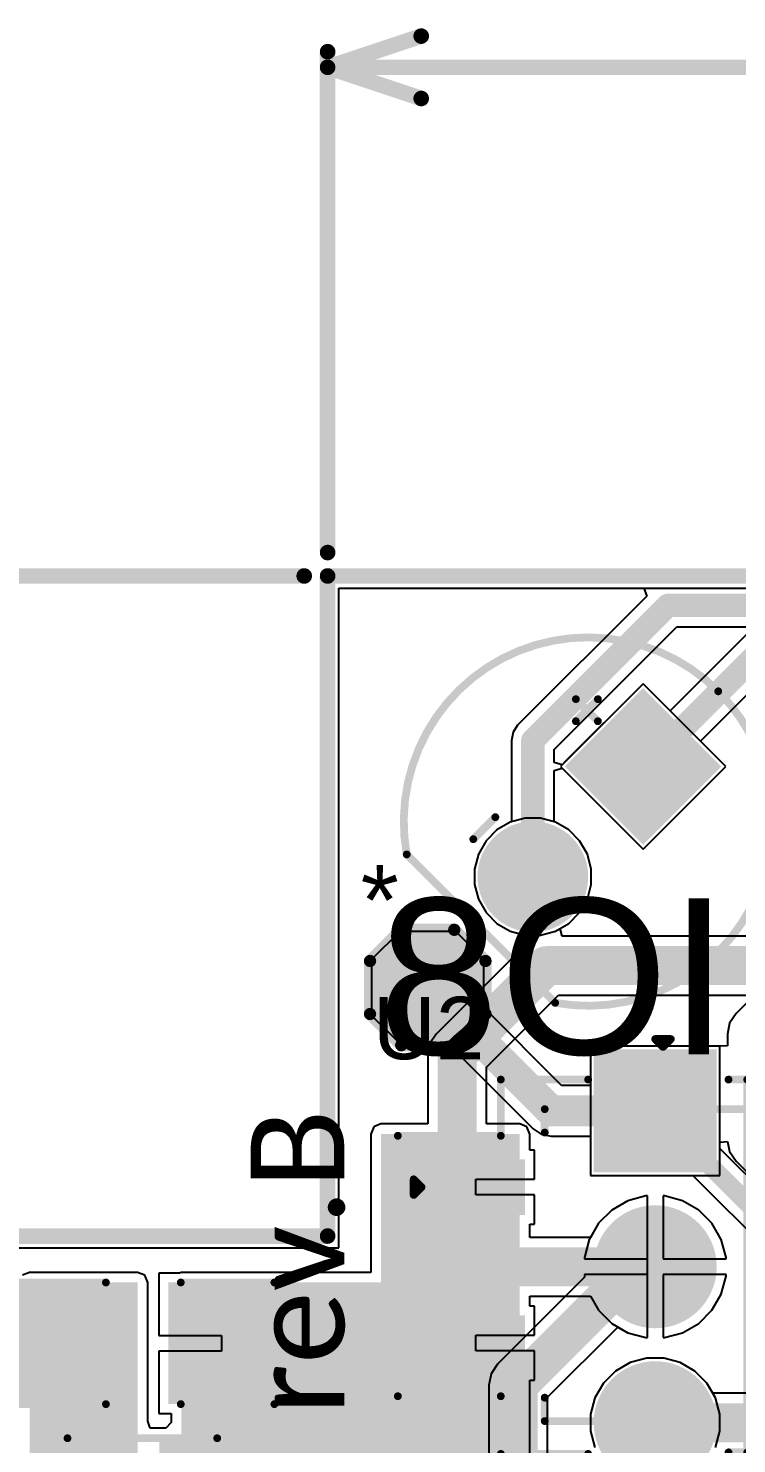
# Model space of a CAD drawing. Header units: millimetres. Extents: x -0.42 to 2.4, y -0.33 to 1.81.
# Drawn here: x 0.133 to 0.587, y 0.899 to 1.807 of the extents above; entities that cross this region are included whole.
import ezdxf

# ---------------------------------------------------------------- set-up
doc = ezdxf.new("R2010")
doc.units = ezdxf.units.MM
doc.header["$MEASUREMENT"] = 0
for name, color, linetype in [('BottomLayer', 5, 'Continuous'), ('BottomOverlay', 54, 'Continuous'), ('BottomPaste', 16, 'Continuous'), ('BottomSolder', 6, 'Continuous'), ('Mechanical1', 6, 'Continuous'), ('Mechanical2', 216, 'Continuous'), ('MultiLayer', 9, 'Continuous'), ('PadHoleLayer', 156, 'Continuous'), ('TopLayer', 1, 'Continuous'), ('TopOverlay', 2, 'Continuous'), ('TopPaste', 8, 'Continuous'), ('TopSolder', 216, 'Continuous')]:
    doc.layers.add(name, color=color, linetype=linetype)
doc.styles.add('Arial', font='arial.ttf', dxfattribs={"height": 0.2})
doc.styles.add('Calibri', font='calibriz.ttf', dxfattribs={"height": 0.2})

# ---------------------------------------------------------------- blocks, each defined once
blk = doc.blocks.new('IR333_A_5')
at = {"layer": 'BottomLayer'}
blk.add_hatch(color=5, dxfattribs=at).paths.add_polyline_path([(-0.08149595, 0.03149605), (-0.01850385, 0.03149605), (-0.01850385, -0.03149605), (-0.08149595, -0.03149605)])
h = blk.add_hatch(color=5, dxfattribs=at)
edge = h.paths.add_edge_path()
edge.add_arc((0.0499999, 0), 0.031496, 0, 360)
at = {"layer": 'BottomSolder'}
blk.add_hatch(color=6, dxfattribs=at).paths.add_polyline_path([(-0.08549595, 0.03549605), (-0.01450385, 0.03549605), (-0.01450385, -0.03549605), (-0.08549595, -0.03549605)])
h = blk.add_hatch(color=6, dxfattribs=at)
edge = h.paths.add_edge_path()
edge.add_arc((0.0499999, 0), 0.035496, 0, 360)
at = {"layer": 'MultiLayer'}
blk.add_hatch(color=9, dxfattribs=at).paths.add_polyline_path([(-0.08149595, 0.03149605), (-0.01850385, 0.03149605), (-0.01850385, -0.03149605), (-0.08149595, -0.03149605)])
h = blk.add_hatch(color=9, dxfattribs=at)
edge = h.paths.add_edge_path()
edge.add_arc((0.0499999, 0), 0.031496, 0, 360)
at = {"layer": 'PadHoleLayer'}
h = blk.add_hatch(color=156, dxfattribs=at)
edge = h.paths.add_edge_path()
edge.add_arc((-0.0499999, 0), 0.017717, 0, 360)
h = blk.add_hatch(color=156, dxfattribs=at)
edge = h.paths.add_edge_path()
edge.add_arc((0.0499999, 0), 0.017717, 0, 360)
at = {"layer": 'TopLayer'}
blk.add_hatch(color=1, dxfattribs=at).paths.add_polyline_path([(-0.08149595, 0.03149605), (-0.01850385, 0.03149605), (-0.01850385, -0.03149605), (-0.08149595, -0.03149605)])
h = blk.add_hatch(color=1, dxfattribs=at)
edge = h.paths.add_edge_path()
edge.add_arc((0.0499999, 0), 0.031496, 0, 360)
at = {"layer": 'TopSolder'}
blk.add_hatch(color=216, dxfattribs=at).paths.add_polyline_path([(-0.08549595, 0.03549605), (-0.01450385, 0.03549605), (-0.01450385, -0.03549605), (-0.08549595, -0.03549605)])
h = blk.add_hatch(color=216, dxfattribs=at)
edge = h.paths.add_edge_path()
edge.add_arc((0.0499999, 0), 0.035496, 0, 360)
at = {"layer": 'TopOverlay', "const_width": 0.005}
for points in [[(-0.1181102, 0, -0.7350501228491367), (0.0970696, 0.0672869)], [(0.0970696, -0.0672869, -0.7350501228491367), (-0.1181102, 0)]]:
    blk.add_lwpolyline(points, format="xyb", dxfattribs=at)
for points in [[(0.0970696, -0.0672869), (0.0970696, 0.0672869)], [(-0.05, -0.0610001), (-0.05, -0.041)], [(0.06, -0.044), (0.04, -0.044)], [(-0.04, -0.051), (-0.0600001, -0.051)]]:
    blk.add_lwpolyline(points, dxfattribs=at)
at = {"layer": 'TopOverlay', "const_width": 0.0025}
for points in [[(0.0958196, 0.0672869, 1), (0.0983196, 0.0672869, 1)], [(0.0958196, 0.0672869, 1), (0.0983196, 0.0672869, 1)], [(-0.1193602, 0, 1), (-0.1168602, 0, 1)], [(-0.1193602, 0, 1), (-0.1168602, 0, 1)], [(-0.05125, -0.041, 1), (-0.04875, -0.041, 1)], [(0.03875, -0.044, 1), (0.04125, -0.044, 1)], [(0.05875, -0.044, 1), (0.06125, -0.044, 1)], [(-0.0612501, -0.051, 1), (-0.0587501, -0.051, 1)], [(-0.04125, -0.051, 1), (-0.03875, -0.051, 1)], [(-0.05125, -0.0610001, 1), (-0.04875, -0.0610001, 1)], [(0.0958196, -0.0672869, 1), (0.0983196, -0.0672869, 1)], [(0.0958196, -0.0672869, 1), (0.0983196, -0.0672869, 1)]]:
    blk.add_lwpolyline(points, format="xyb", close=True, dxfattribs=at)
blk = doc.blocks.new('SIP_3P_2_54___17')
at = {"layer": 'BottomLayer'}
blk.add_hatch(color=5, dxfattribs=at).paths.add_polyline_path([(-0.13543305, 0.03543305), (-0.06456695, 0.03543305), (-0.06456695, -0.03543305), (-0.13543305, -0.03543305)])
h = blk.add_hatch(color=5, dxfattribs=at)
edge = h.paths.add_edge_path()
edge.add_arc((0, 0), 0.035433, 0, 360)
h = blk.add_hatch(color=5, dxfattribs=at)
edge = h.paths.add_edge_path()
edge.add_arc((0.1, 0), 0.035433, 0, 360)
at = {"layer": 'BottomSolder'}
blk.add_hatch(color=6, dxfattribs=at).paths.add_polyline_path([(-0.13943305, 0.03943305), (-0.06056695, 0.03943305), (-0.06056695, -0.03943305), (-0.13943305, -0.03943305)])
h = blk.add_hatch(color=6, dxfattribs=at)
edge = h.paths.add_edge_path()
edge.add_arc((0, 0), 0.039433, 0, 360)
h = blk.add_hatch(color=6, dxfattribs=at)
edge = h.paths.add_edge_path()
edge.add_arc((0.1, 0), 0.039433, 0, 360)
at = {"layer": 'MultiLayer'}
blk.add_hatch(color=9, dxfattribs=at).paths.add_polyline_path([(-0.13543305, 0.03543305), (-0.06456695, 0.03543305), (-0.06456695, -0.03543305), (-0.13543305, -0.03543305)])
h = blk.add_hatch(color=9, dxfattribs=at)
edge = h.paths.add_edge_path()
edge.add_arc((0, 0), 0.035433, 0, 360)
h = blk.add_hatch(color=9, dxfattribs=at)
edge = h.paths.add_edge_path()
edge.add_arc((0.1, 0), 0.035433, 0, 360)
at = {"layer": 'PadHoleLayer'}
h = blk.add_hatch(color=156, dxfattribs=at)
edge = h.paths.add_edge_path()
edge.add_arc((-0.1, 0), 0.0177165, 0, 360)
h = blk.add_hatch(color=156, dxfattribs=at)
edge = h.paths.add_edge_path()
edge.add_arc((0, 0), 0.0177165, 0, 360)
h = blk.add_hatch(color=156, dxfattribs=at)
edge = h.paths.add_edge_path()
edge.add_arc((0.1, 0), 0.0177165, 0, 360)
at = {"layer": 'TopLayer'}
blk.add_hatch(color=1, dxfattribs=at).paths.add_polyline_path([(-0.13543305, 0.03543305), (-0.06456695, 0.03543305), (-0.06456695, -0.03543305), (-0.13543305, -0.03543305)])
h = blk.add_hatch(color=1, dxfattribs=at)
edge = h.paths.add_edge_path()
edge.add_arc((0, 0), 0.035433, 0, 360)
h = blk.add_hatch(color=1, dxfattribs=at)
edge = h.paths.add_edge_path()
edge.add_arc((0.1, 0), 0.035433, 0, 360)
at = {"layer": 'TopSolder'}
blk.add_hatch(color=216, dxfattribs=at).paths.add_polyline_path([(-0.13943305, 0.03943305), (-0.06056695, 0.03943305), (-0.06056695, -0.03943305), (-0.13943305, -0.03943305)])
h = blk.add_hatch(color=216, dxfattribs=at)
edge = h.paths.add_edge_path()
edge.add_arc((0, 0), 0.039433, 0, 360)
h = blk.add_hatch(color=216, dxfattribs=at)
edge = h.paths.add_edge_path()
edge.add_arc((0.1, 0), 0.039433, 0, 360)
at = {"layer": 'TopOverlay', "const_width": 0.005}
for points in [[(0.119, 0.059), (-0.12, 0.059)], [(-0.12, 0.047), (-0.12, 0.059)], [(0.119, 0.047), (0.119, 0.059)], [(-0.146, 0), (-0.146, 0.01)], [(-0.141, 0.005), (-0.146, 0.01)], [(-0.146, 0), (-0.141, 0.005)], [(-0.12, -0.099), (-0.12, -0.043)], [(0.12, -0.099), (0.12, -0.043)], [(-0.084, -0.099), (-0.12, -0.099)], [(-0.084, -0.165), (-0.084, -0.099)], [(0.12, -0.099), (0.083, -0.099)], [(0.083, -0.165), (0.083, -0.099)], [(0.083, -0.165), (-0.084, -0.165)]]:
    blk.add_lwpolyline(points, dxfattribs=at)
at = {"layer": 'TopOverlay', "const_width": 0.0025}
for points in [[(-0.12125, 0.059, 1), (-0.11875, 0.059, 1)], [(-0.12125, 0.059, 1), (-0.11875, 0.059, 1)], [(0.11775, 0.059, 1), (0.12025, 0.059, 1)], [(0.11775, 0.059, 1), (0.12025, 0.059, 1)], [(-0.12125, 0.047, 1), (-0.11875, 0.047, 1)], [(0.11775, 0.047, 1), (0.12025, 0.047, 1)], [(-0.14725, 0.01, 1), (-0.14475, 0.01, 1)], [(-0.14725, 0.01, 1), (-0.14475, 0.01, 1)], [(-0.14725, 0, 1), (-0.14475, 0, 1)], [(-0.14725, 0, 1), (-0.14475, 0, 1)], [(-0.14225, 0.005, 1), (-0.13975, 0.005, 1)], [(-0.14225, 0.005, 1), (-0.13975, 0.005, 1)], [(-0.12125, -0.043, 1), (-0.11875, -0.043, 1)], [(0.11875, -0.043, 1), (0.12125, -0.043, 1)], [(-0.12125, -0.099, 1), (-0.11875, -0.099, 1)], [(-0.12125, -0.099, 1), (-0.11875, -0.099, 1)], [(-0.08525, -0.099, 1), (-0.08275, -0.099, 1)], [(-0.08525, -0.099, 1), (-0.08275, -0.099, 1)], [(0.08175, -0.099, 1), (0.08425, -0.099, 1)], [(0.08175, -0.099, 1), (0.08425, -0.099, 1)], [(0.11875, -0.099, 1), (0.12125, -0.099, 1)], [(0.11875, -0.099, 1), (0.12125, -0.099, 1)], [(-0.08525, -0.165, 1), (-0.08275, -0.165, 1)], [(-0.08525, -0.165, 1), (-0.08275, -0.165, 1)], [(0.08175, -0.165, 1), (0.08425, -0.165, 1)], [(0.08175, -0.165, 1), (0.08425, -0.165, 1)]]:
    blk.add_lwpolyline(points, format="xyb", close=True, dxfattribs=at)
blk = doc.blocks.new('SMD_4_4_5___18')
at = {"layer": 'TopLayer'}
for points in [[(-0.14173225, 0.06377955), (-0.08661415, 0.06377955), (-0.08661415, 0.03622045), (-0.14173225, 0.03622045)], [(0.08661415, 0.06377955), (0.14173225, 0.06377955), (0.14173225, 0.03622045), (0.08661415, 0.03622045)], [(-0.14173225, -0.03622045), (-0.08661415, -0.03622045), (-0.08661415, -0.06377955), (-0.14173225, -0.06377955)], [(0.08661415, -0.03622045), (0.14173225, -0.03622045), (0.14173225, -0.06377955), (0.08661415, -0.06377955)]]:
    blk.add_hatch(color=1, dxfattribs=at).paths.add_polyline_path(points)
at = {"layer": 'TopPaste'}
for points in [[(-0.14173225, 0.06377955), (-0.08661415, 0.06377955), (-0.08661415, 0.03622045), (-0.14173225, 0.03622045)], [(0.08661415, 0.06377955), (0.14173225, 0.06377955), (0.14173225, 0.03622045), (0.08661415, 0.03622045)], [(-0.14173225, -0.03622045), (-0.08661415, -0.03622045), (-0.08661415, -0.06377955), (-0.14173225, -0.06377955)], [(0.08661415, -0.03622045), (0.14173225, -0.03622045), (0.14173225, -0.06377955), (0.08661415, -0.06377955)]]:
    blk.add_hatch(color=8, dxfattribs=at).paths.add_polyline_path(points)
at = {"layer": 'TopSolder'}
for points in [[(-0.14573225, 0.06777955), (-0.08261415, 0.06777955), (-0.08261415, 0.03222045), (-0.14573225, 0.03222045)], [(0.08261415, 0.06777955), (0.14573225, 0.06777955), (0.14573225, 0.03222045), (0.08261415, 0.03222045)], [(-0.14573225, -0.03222045), (-0.08261415, -0.03222045), (-0.08261415, -0.06777955), (-0.14573225, -0.06777955)], [(0.08261415, -0.03222045), (0.14573225, -0.03222045), (0.14573225, -0.06777955), (0.08261415, -0.06777955)]]:
    blk.add_hatch(color=216, dxfattribs=at).paths.add_polyline_path(points)
at = {"layer": 'TopOverlay', "const_width": 0.005}
for points in [[(-0.07, 0.085), (-0.07, 0.1)], [(-0.07, 0.1), (0.07, 0.1)], [(0.07, 0.085), (0.07, 0.1)], [(-0.154, 0.055), (-0.149, 0.05)], [(-0.154, 0.045), (-0.154, 0.055)], [(-0.154, 0.045), (-0.149, 0.05)], [(-0.07, -0.1), (-0.07, -0.085)], [(0.07, -0.1), (0.07, -0.085)], [(-0.07, -0.1), (0.07, -0.1)]]:
    blk.add_lwpolyline(points, dxfattribs=at)
at = {"layer": 'TopOverlay', "const_width": 0.0025}
for points in [[(-0.07125, 0.1, 1), (-0.06875, 0.1, 1)], [(-0.07125, 0.1, 1), (-0.06875, 0.1, 1)], [(0.06875, 0.1, 1), (0.07125, 0.1, 1)], [(0.06875, 0.1, 1), (0.07125, 0.1, 1)], [(-0.07125, 0.085, 1), (-0.06875, 0.085, 1)], [(0.06875, 0.085, 1), (0.07125, 0.085, 1)], [(-0.15525, 0.055, 1), (-0.15275, 0.055, 1)], [(-0.15525, 0.055, 1), (-0.15275, 0.055, 1)], [(-0.15525, 0.045, 1), (-0.15275, 0.045, 1)], [(-0.15525, 0.045, 1), (-0.15275, 0.045, 1)], [(-0.15025, 0.05, 1), (-0.14775, 0.05, 1)], [(-0.15025, 0.05, 1), (-0.14775, 0.05, 1)], [(-0.07125, -0.085, 1), (-0.06875, -0.085, 1)], [(0.06875, -0.085, 1), (0.07125, -0.085, 1)], [(-0.07125, -0.1, 1), (-0.06875, -0.1, 1)], [(-0.07125, -0.1, 1), (-0.06875, -0.1, 1)], [(0.06875, -0.1, 1), (0.07125, -0.1, 1)], [(0.06875, -0.1, 1), (0.07125, -0.1, 1)]]:
    blk.add_lwpolyline(points, format="xyb", close=True, dxfattribs=at)
blk = doc.blocks.new('R___0603_21')
at = {"layer": 'TopLayer'}
for points in [[(-0.015, 0.0175), (-0.015, -0.0175), (-0.045, -0.0175), (-0.045, 0.0175)], [(0.045, 0.0175), (0.045, -0.0175), (0.015, -0.0175), (0.015, 0.0175)]]:
    blk.add_hatch(color=1, dxfattribs=at).paths.add_polyline_path(points)
at = {"layer": 'TopPaste'}
for points in [[(-0.015, 0.0175), (-0.015, -0.0175), (-0.045, -0.0175), (-0.045, 0.0175)], [(0.045, 0.0175), (0.045, -0.0175), (0.015, -0.0175), (0.015, 0.0175)]]:
    blk.add_hatch(color=8, dxfattribs=at).paths.add_polyline_path(points)
at = {"layer": 'TopSolder'}
for points in [[(-0.011, 0.0215), (-0.011, -0.0215), (-0.049, -0.0215), (-0.049, 0.0215)], [(0.049, 0.0215), (0.049, -0.0215), (0.011, -0.0215), (0.011, 0.0215)]]:
    blk.add_hatch(color=216, dxfattribs=at).paths.add_polyline_path(points)
at = {"layer": 'TopOverlay', "const_width": 0.005}
for points in [[(-0.048, 0.021), (-0.048, -0.021)], [(0.048, 0.021), (-0.048, 0.021)], [(0.048, 0.021), (0.048, -0.021)], [(0.048, -0.021), (-0.048, -0.021)]]:
    blk.add_lwpolyline(points, dxfattribs=at)
at = {"layer": 'TopOverlay', "const_width": 0.0025}
for points in [[(-0.04925, 0.021, 1), (-0.04675, 0.021, 1)], [(-0.04925, 0.021, 1), (-0.04675, 0.021, 1)], [(0.04675, 0.021, 1), (0.04925, 0.021, 1)], [(0.04675, 0.021, 1), (0.04925, 0.021, 1)], [(-0.04925, -0.021, 1), (-0.04675, -0.021, 1)], [(-0.04925, -0.021, 1), (-0.04675, -0.021, 1)], [(0.04675, -0.021, 1), (0.04925, -0.021, 1)], [(0.04675, -0.021, 1), (0.04925, -0.021, 1)]]:
    blk.add_lwpolyline(points, format="xyb", close=True, dxfattribs=at)
blk = doc.blocks.new('T__________B_32')
at = {"layer": 'BottomLayer'}
blk.add_hatch(color=5, dxfattribs=at).paths.add_polyline_path([(0.015, 0.03), (-0.015, 0.03), (-0.03, 0.015), (-0.03, -0.015), (-0.015, -0.03), (0.015, -0.03), (0.03, -0.015), (0.03, 0.015)])
at = {"layer": 'BottomPaste'}
blk.add_hatch(color=16, dxfattribs=at).paths.add_polyline_path([(0.015, 0.03), (-0.015, 0.03), (-0.03, 0.015), (-0.03, -0.015), (-0.015, -0.03), (0.015, -0.03), (0.03, -0.015), (0.03, 0.015)])
at = {"layer": 'BottomSolder'}
blk.add_hatch(color=6, dxfattribs=at).paths.add_polyline_path([(0.017, 0.034), (-0.017, 0.034), (-0.034, 0.017), (-0.034, -0.017), (-0.017, -0.034), (0.017, -0.034), (0.034, -0.017), (0.034, 0.017)])
at = {"layer": 'BottomOverlay', "const_width": 0.007874}
for points in [[(-0.017, 0.037), (-0.037, 0.017)], [(0.017, 0.037), (-0.017, 0.037)], [(0.017, 0.037), (-0.017, 0.037)], [(0.037, 0.017), (0.017, 0.037)], [(-0.037, 0.017), (-0.037, -0.017)], [(0.037, 0.017), (0.037, -0.017)], [(-0.017, -0.037), (-0.037, -0.017)], [(0.037, -0.017), (0.017, -0.037)], [(0.017, -0.037), (-0.017, -0.037)], [(0.017, -0.037), (-0.017, -0.037)]]:
    blk.add_lwpolyline(points, dxfattribs=at)
at = {"layer": 'BottomOverlay', "const_width": 0.003937}
for points in [[(-0.0189685, 0.037, 1), (-0.0150315, 0.037, 1)], [(-0.0189685, 0.037, 1), (-0.0150315, 0.037, 1)], [(-0.0189685, 0.037, 1), (-0.0150315, 0.037, 1)], [(0.0150315, 0.037, 1), (0.0189685, 0.037, 1)], [(0.0150315, 0.037, 1), (0.0189685, 0.037, 1)], [(0.0150315, 0.037, 1), (0.0189685, 0.037, 1)], [(-0.0389685, 0.017, 1), (-0.0350315, 0.017, 1)], [(-0.0389685, 0.017, 1), (-0.0350315, 0.017, 1)], [(0.0350315, 0.017, 1), (0.0389685, 0.017, 1)], [(0.0350315, 0.017, 1), (0.0389685, 0.017, 1)], [(-0.0389685, -0.017, 1), (-0.0350315, -0.017, 1)], [(-0.0389685, -0.017, 1), (-0.0350315, -0.017, 1)], [(0.0350315, -0.017, 1), (0.0389685, -0.017, 1)], [(0.0350315, -0.017, 1), (0.0389685, -0.017, 1)], [(-0.0189685, -0.037, 1), (-0.0150315, -0.037, 1)], [(-0.0189685, -0.037, 1), (-0.0150315, -0.037, 1)], [(-0.0189685, -0.037, 1), (-0.0150315, -0.037, 1)], [(0.0150315, -0.037, 1), (0.0189685, -0.037, 1)], [(0.0150315, -0.037, 1), (0.0189685, -0.037, 1)], [(0.0150315, -0.037, 1), (0.0189685, -0.037, 1)]]:
    blk.add_lwpolyline(points, format="xyb", close=True, dxfattribs=at)
blk = doc.blocks.new('C___1206_40')
at = {"layer": 'TopLayer'}
for points in [[(-0.08, 0.035), (-0.02, 0.035), (-0.02, -0.035), (-0.08, -0.035)], [(0.02, 0.035), (0.08, 0.035), (0.08, -0.035), (0.02, -0.035)]]:
    blk.add_hatch(color=1, dxfattribs=at).paths.add_polyline_path(points)
at = {"layer": 'TopPaste'}
for points in [[(-0.08, 0.035), (-0.02, 0.035), (-0.02, -0.035), (-0.08, -0.035)], [(0.02, 0.035), (0.08, 0.035), (0.08, -0.035), (0.02, -0.035)]]:
    blk.add_hatch(color=8, dxfattribs=at).paths.add_polyline_path(points)
at = {"layer": 'TopSolder'}
for points in [[(-0.084, 0.039), (-0.016, 0.039), (-0.016, -0.039), (-0.084, -0.039)], [(0.016, 0.039), (0.084, 0.039), (0.084, -0.039), (0.016, -0.039)]]:
    blk.add_hatch(color=216, dxfattribs=at).paths.add_polyline_path(points)
at = {"layer": 'TopOverlay', "const_width": 0.005}
for points in [[(-0.084, 0.039), (-0.024, 0.039)], [(-0.084, -0.039), (-0.084, 0.039)], [(0.024, 0.039), (0.084, 0.039)], [(0.084, -0.039), (0.084, 0.039)], [(-0.084, -0.039), (-0.024, -0.039)], [(0.024, -0.039), (0.084, -0.039)]]:
    blk.add_lwpolyline(points, dxfattribs=at)
at = {"layer": 'TopOverlay', "const_width": 0.0025}
for points in [[(-0.08525, 0.039, 1), (-0.08275, 0.039, 1)], [(-0.08525, 0.039, 1), (-0.08275, 0.039, 1)], [(-0.02525, 0.039, 1), (-0.02275, 0.039, 1)], [(0.02275, 0.039, 1), (0.02525, 0.039, 1)], [(0.08275, 0.039, 1), (0.08525, 0.039, 1)], [(0.08275, 0.039, 1), (0.08525, 0.039, 1)], [(-0.08525, -0.039, 1), (-0.08275, -0.039, 1)], [(-0.08525, -0.039, 1), (-0.08275, -0.039, 1)], [(-0.02525, -0.039, 1), (-0.02275, -0.039, 1)], [(0.02275, -0.039, 1), (0.02525, -0.039, 1)], [(0.08275, -0.039, 1), (0.08525, -0.039, 1)], [(0.08275, -0.039, 1), (0.08525, -0.039, 1)]]:
    blk.add_lwpolyline(points, format="xyb", close=True, dxfattribs=at)

msp = doc.modelspace()

# ---------------------------------------------------------------- hatches: boundary and pattern name
at = {"layer": 'TopLayer'}
for points in [[(0.359, 0.949), (0.448, 0.949), (0.448, 1.098), (0.359, 1.098)], [(0.1336614, 0.796), (0.203, 0.796), (0.203, 1.0028582), (0.1336614, 1.0028582)], [(0.231, 0.861), (0.448, 0.861), (0.448, 1.0028582), (0.231, 1.0028582)]]:
    msp.add_hatch(color=1, dxfattribs=at).paths.add_polyline_path(points)

# ---------------------------------------------------------------- linework, layer by layer
at = {"layer": 'BottomLayer'}
for p, q in [((0.332, 1.025), (0.332, 1.448)), ((0.332, 1.448), (0.6164004, 1.448)), ((0.6183139, 1.4433806), (0.5443908, 1.3694575)), ((0.5638568, 1.3499915), (0.6385047, 1.4246394)), ((0.5270876, 1.3867607), (0.4740602, 1.3337333)), ((0.5443908, 1.3694575), (0.5270876, 1.3867607)), ((0.580115, 1.3337333), (0.5638568, 1.3499915)), ((0.4740602, 1.3337333), (0.5270876, 1.2807059)), ((0.5270876, 1.2807059), (0.580115, 1.3337333)), ((0.441904, 1.2979635), (0.4333539, 1.2930269)), ((0.4514405, 1.3005187), (0.441904, 1.2979635)), ((0.4613135, 1.3005187), (0.4514405, 1.3005187)), ((0.47085, 1.2979635), (0.4613135, 1.3005187)), ((0.4794001, 1.2930269), (0.47085, 1.2979635)), ((0.4333539, 1.2930269), (0.4263728, 1.2860458)), ((0.4863812, 1.2860458), (0.4794001, 1.2930269)), ((0.4263728, 1.2860458), (0.4214362, 1.2774957)), ((0.4913178, 1.2774957), (0.4863812, 1.2860458)), ((0.4214362, 1.2774957), (0.418881, 1.2679592)), ((0.493873, 1.2679592), (0.4913178, 1.2774957)), ((0.418881, 1.2679592), (0.418881, 1.2580862)), ((0.493873, 1.2580862), (0.493873, 1.2679592)), ((0.418881, 1.2580862), (0.4214362, 1.2485497)), ((0.4913178, 1.2485497), (0.493873, 1.2580862)), ((0.6646624, 1.2533378), (0.5866623, 1.1753377)), ((0.4214362, 1.2485497), (0.4263728, 1.2399996)), ((0.4863812, 1.2399996), (0.4913178, 1.2485497)), ((0.4263728, 1.2399996), (0.4333539, 1.2330185)), ((0.4794001, 1.2330185), (0.4863812, 1.2399996)), ((0.371, 1.228), (0.353, 1.21)), ((0.407, 1.228), (0.371, 1.228)), ((0.425, 1.21), (0.407, 1.228)), ((0.4333539, 1.2330185), (0.441904, 1.2280819)), ((0.441904, 1.2280819), (0.4514405, 1.2255267)), ((0.4514405, 1.2255267), (0.4613135, 1.2255267)), ((0.4613135, 1.2255267), (0.47085, 1.2280819)), ((0.47085, 1.2280819), (0.4794001, 1.2330185)), ((0.353, 1.21), (0.353, 1.174)), ((0.425, 1.1790709), (0.425, 1.21)), ((0.353, 1.174), (0.371, 1.156)), ((0.4748125, 1.1292584), (0.425, 1.1790709)), ((0.5866623, 1.1753377), (0.5825734, 1.1692184)), ((0.5825734, 1.1692184), (0.5811376, 1.162)), ((0.5811376, 1.162), (0.5811376, 1.1546918)), ((0.371, 1.156), (0.4019293, 1.156)), ((0.4019293, 1.156), (0.4565198, 1.1014095)), ((0.5761375, 1.1543779), (0.4934016, 1.1543779)), ((0.4934016, 1.1543779), (0.4934016, 1.1292584)), ((0.5762676, 1.154378), (0.5761375, 1.1543779)), ((0.5811376, 1.1546918), (0.5762676, 1.154378)), ((0.4934016, 1.1292584), (0.4748125, 1.1292584)), ((0.4565198, 1.1014095), (0.4618123, 1.0978732)), ((0.4618123, 1.0978732), (0.4680552, 1.0966314)), ((0.4680552, 1.0966314), (0.4934016, 1.0966314)), ((0.4934016, 1.0966314), (0.4934016, 1.0715119)), ((0.5762676, 1.0928539), (0.5812676, 1.0933464)), ((0.5762676, 1.0715119), (0.5762676, 1.0928539)), ((0.5812676, 1.0933464), (0.5825734, 1.0867816)), ((0.5825734, 1.0867816), (0.5866623, 1.0806623)), ((0.5866623, 1.0806623), (0.6166623, 1.0506623)), ((0.4934016, 1.0715119), (0.5762676, 1.0715119)), ((0.5172981, 1.0552817), (0.5069381, 1.0493003)), ((0.5288532, 1.0583779), (0.5172981, 1.0552817)), ((0.5298348, 1.0583779), (0.5288532, 1.0583779)), ((0.5298348, 1.0179447), (0.5298348, 1.0583779)), ((0.540816, 1.0583779), (0.5398348, 1.0583779)), ((0.5398348, 1.0583779), (0.5398348, 1.0179447)), ((0.5523711, 1.0552817), (0.540816, 1.0583779)), ((0.5627311, 1.0493003), (0.5523711, 1.0552817)), ((0.5069381, 1.0493003), (0.4984792, 1.0408414)), ((0.57119, 1.0408414), (0.5627311, 1.0493003)), ((0.4984792, 1.0408414), (0.4924978, 1.0304814)), ((0.5771714, 1.0304814), (0.57119, 1.0408414)), ((0.4924978, 1.0304814), (0.4894016, 1.0189263)), ((0.5802676, 1.0189263), (0.5771714, 1.0304814)), ((0.008, 1.025), (0.332, 1.025)), ((0.4894016, 1.0189263), (0.4894016, 1.0179447)), ((0.4894016, 1.0179447), (0.5298348, 1.0179447)), ((0.5398348, 1.0179447), (0.5802676, 1.0179447)), ((0.5802676, 1.0179447), (0.5802676, 1.0189263)), ((0.5298348, 1.0079447), (0.4894016, 1.0079447)), ((0.4894016, 1.0079447), (0.4894016, 1.0069635)), ((0.5298348, 0.9675119), (0.5298348, 1.0079447)), ((0.5802676, 1.0079447), (0.5398348, 1.0079447)), ((0.5398348, 1.0079447), (0.5398348, 0.9675119)), ((0.5802676, 1.0069635), (0.5802676, 1.0079447)), ((0.4895656, 1.0063513), (0.4336623, 0.950448)), ((0.4894016, 1.0069635), (0.4895656, 1.0063513)), ((0.5771714, 0.9954084), (0.5802676, 1.0069635)), ((0.57119, 0.9850484), (0.5771714, 0.9954084)), ((0.5627311, 0.9765895), (0.57119, 0.9850484)), ((0.4658624, 0.9292973), (0.5108792, 0.9743141)), ((0.5108792, 0.9743141), (0.5172981, 0.9706081)), ((0.5523711, 0.9706081), (0.5627311, 0.9765895)), ((0.5172981, 0.9706081), (0.5288532, 0.9675119)), ((0.5288532, 0.9675119), (0.5298348, 0.9675119)), ((0.5398348, 0.9675119), (0.540816, 0.9675119)), ((0.540816, 0.9675119), (0.5523711, 0.9706081)), ((0.5293798, 0.9543779), (0.5188421, 0.9515543)), ((0.5402894, 0.9543779), (0.5293798, 0.9543779)), ((0.5508271, 0.9515543), (0.5402894, 0.9543779)), ((0.4295734, 0.9443287), (0.4281376, 0.9371103)), ((0.4336623, 0.950448), (0.4295734, 0.9443287)), ((0.5093942, 0.9460995), (0.50168, 0.9383853)), ((0.5188421, 0.9515543), (0.5093942, 0.9460995)), ((0.560275, 0.9460995), (0.5508271, 0.9515543)), ((0.5679892, 0.9383853), (0.560275, 0.9460995)), ((0.4281376, 0.9371103), (0.4281376, 0.8635002)), ((0.50168, 0.9383853), (0.4962252, 0.9289374)), ((0.571787, 0.9318073), (0.5679892, 0.9383853)), ((0.4658624, 0.8713132), (0.4658624, 0.9292973)), ((0.4962252, 0.9289374), (0.4934016, 0.9183997)), ((0.6131319, 0.9318073), (0.571787, 0.9318073)), ((0.4934016, 0.9183997), (0.4934016, 0.9074901)), ((0.4934016, 0.9074901), (0.4962252, 0.8969524))]:
    msp.add_line(p, q, dxfattribs=at)
for points, const_width in [([(0.5281326, 1.3337333), (0.6328032, 1.4384039)], 0.015), ([(0.3890001, 1.192), (0.4680552, 1.1129449)], 0.02), ([(0.4680552, 1.1129449), (0.5348346, 1.1129449)], 0.02), ([(0.447, 0.9371103), (0.5228346, 1.0129449)], 0.025), ([(0.447, 0.8635002), (0.447, 0.9371103)], 0.025), ([(0.5228346, 0.9129449), (0.5348346, 0.9129449)], 0.025), ([(0.5348346, 0.9129449), (0.6209449, 0.9129449)], 0.025)]:
    msp.add_lwpolyline(points, dxfattribs=dict(at, const_width=const_width))
for points, const_width in [([(0.5243826, 1.3337333, 1), (0.5318826, 1.3337333, 1)], 0.0075), ([(0.3840001, 1.192, 1), (0.3940001, 1.192, 1)], 0.01), ([(0.4630552, 1.1129449, 1), (0.4730552, 1.1129449, 1)], 0.01), ([(0.4630552, 1.1129449, 1), (0.4730552, 1.1129449, 1)], 0.01), ([(0.5298346, 1.1129449, 1), (0.5398346, 1.1129449, 1)], 0.01), ([(0.5165846, 1.0129449, 1), (0.5290846, 1.0129449, 1)], 0.0125), ([(0.44075, 0.9371103, 1), (0.45325, 0.9371103, 1)], 0.0125), ([(0.44075, 0.9371103, 1), (0.45325, 0.9371103, 1)], 0.0125), ([(0.5165846, 0.9129449, 1), (0.5290846, 0.9129449, 1)], 0.0125), ([(0.5285846, 0.9129449, 1), (0.5410846, 0.9129449, 1)], 0.0125), ([(0.5285846, 0.9129449, 1), (0.5410846, 0.9129449, 1)], 0.0125)]:
    msp.add_lwpolyline(points, format="xyb", close=True, dxfattribs=dict(at, const_width=const_width))
at = {"layer": 'Mechanical1', "const_width": 0.01}
for points in [[(0.3248031, 1.782), (0.3848031, 1.802)], [(0.3248031, 1.4708583), (0.3248031, 1.792)], [(0.3248031, 1.782), (0.3848031, 1.762)], [(0.3248031, 1.782), (0.844818, 1.782)], [(-0.324, 1.4558583), (0.3098031, 1.4558583)]]:
    msp.add_lwpolyline(points, dxfattribs=at)
at = {"layer": 'Mechanical1', "const_width": 0.005}
for points in [[(0.3823031, 1.802, 1), (0.3873031, 1.802, 1)], [(0.3223031, 1.792, 1), (0.3273031, 1.792, 1)], [(0.3223031, 1.782, 1), (0.3273031, 1.782, 1)], [(0.3223031, 1.782, 1), (0.3273031, 1.782, 1)], [(0.3223031, 1.782, 1), (0.3273031, 1.782, 1)], [(0.3823031, 1.762, 1), (0.3873031, 1.762, 1)], [(0.3223031, 1.4708583, 1), (0.3273031, 1.4708583, 1)], [(0.3073031, 1.4558583, 1), (0.3123031, 1.4558583, 1)]]:
    msp.add_lwpolyline(points, format="xyb", close=True, dxfattribs=at)
at = {"layer": 'Mechanical2', "const_width": 0.01}
for points in [[(0.3248031, 1.03263), (0.3248031, 1.4558583)], [(0.3248031, 1.4558583), (1.9586614, 1.4558583)], [(0, 1.03263), (0.3248031, 1.03263)]]:
    msp.add_lwpolyline(points, dxfattribs=at)
at = {"layer": 'Mechanical2', "const_width": 0.005}
for points in [[(0.3223031, 1.4558583, 1), (0.3273031, 1.4558583, 1)], [(0.3223031, 1.4558583, 1), (0.3273031, 1.4558583, 1)], [(0.3223031, 1.03263, 1), (0.3273031, 1.03263, 1)], [(0.3223031, 1.03263, 1), (0.3273031, 1.03263, 1)]]:
    msp.add_lwpolyline(points, format="xyb", close=True, dxfattribs=at)
at = {"layer": 'TopLayer'}
for p, q in [((0.332, 1.025), (0.332, 1.448)), ((0.332, 1.448), (0.5274629, 1.448)), ((0.529534, 1.443), (0.446644, 1.36011)), ((0.5274629, 1.448), (0.529534, 1.443)), ((0.4701415, 1.3446755), (0.5487015, 1.4232355)), ((0.5487015, 1.4232355), (0.9762985, 1.4232355)), ((0.5270876, 1.3867607), (0.4774022, 1.3370753)), ((0.580115, 1.3337333), (0.5270876, 1.3867607)), ((0.4436603, 1.3556445), (0.4426125, 1.350377)), ((0.446644, 1.36011), (0.4436603, 1.3556445)), ((0.4426125, 1.350377), (0.4426125, 1.2981533)), ((0.4701415, 1.336344), (0.4701415, 1.3446755)), ((0.4751415, 1.3348149), (0.4701415, 1.336344)), ((0.4774022, 1.3370753), (0.4751415, 1.3348149)), ((0.4701415, 1.3311226), (0.4751415, 1.3326517)), ((0.4701415, 1.2981533), (0.4701415, 1.3311226)), ((0.4751415, 1.3326517), (0.4771478, 1.3306457)), ((0.4771478, 1.3306457), (0.5270876, 1.2807059)), ((0.5270876, 1.2807059), (0.580115, 1.3337333)), ((0.441904, 1.2979635), (0.4333539, 1.2930269)), ((0.4426125, 1.2981533), (0.441904, 1.2979635)), ((0.47085, 1.2979635), (0.4701415, 1.2981533)), ((0.4794001, 1.2930269), (0.47085, 1.2979635)), ((0.4333539, 1.2930269), (0.4263728, 1.2860458)), ((0.4863812, 1.2860458), (0.4794001, 1.2930269)), ((0.4263728, 1.2860458), (0.4214362, 1.2774957)), ((0.4913178, 1.2774957), (0.4863812, 1.2860458)), ((0.4214362, 1.2774957), (0.418881, 1.2679592)), ((0.493873, 1.2679592), (0.4913178, 1.2774957)), ((0.418881, 1.2679592), (0.418881, 1.2580862)), ((0.493873, 1.2580862), (0.493873, 1.2679592)), ((0.418881, 1.2580862), (0.4214362, 1.2485497)), ((0.4913178, 1.2485497), (0.493873, 1.2580862)), ((0.4214362, 1.2485497), (0.4263728, 1.2399996)), ((0.4863812, 1.2399996), (0.4913178, 1.2485497)), ((0.4263728, 1.2399996), (0.4333539, 1.2330185)), ((0.4794001, 1.2330185), (0.4863812, 1.2399996)), ((0.4333539, 1.2330185), (0.441904, 1.2280819)), ((0.441904, 1.2280819), (0.4514405, 1.2255267)), ((0.4514405, 1.2255267), (0.4519249, 1.2255267)), ((0.4519249, 1.2255267), (0.4534417, 1.2205267)), ((0.4739338, 1.2298624), (0.4794001, 1.2330185)), ((0.4752736, 1.2248624), (0.4739338, 1.2298624)), ((0.4516623, 1.2193377), (0.3944891, 1.1621645)), ((0.4534417, 1.2205267), (0.4516623, 1.2193377)), ((0.6105, 1.2248624), (0.4752736, 1.2248624)), ((0.4266892, 1.1410138), (0.472813, 1.1871376)), ((0.472813, 1.1871376), (0.6105, 1.1871376)), ((0.3944891, 1.1621645), (0.3904002, 1.1560452)), ((0.3904002, 1.1560452), (0.3889644, 1.1488268)), ((0.5762676, 1.1543779), (0.4934016, 1.1543779)), ((0.4934016, 1.1543779), (0.4934016, 1.0715119)), ((0.5762676, 1.0888149), (0.5762676, 1.1543779)), ((0.3889644, 1.1488268), (0.3889644, 1.1044944)), ((0.4266892, 1.1044944), (0.4266892, 1.1410138)), ((0.3544078, 1.1025922), (0.3525056, 1.098)), ((0.359, 1.1044944), (0.3544078, 1.1025922)), ((0.3889644, 1.1044944), (0.359, 1.1044944)), ((0.448, 1.1044944), (0.4266892, 1.1044944)), ((0.4525922, 1.1025922), (0.448, 1.1044944)), ((0.4544944, 1.098), (0.4525922, 1.1025922)), ((0.3525056, 1.098), (0.3525056, 1.0093527)), ((0.4544944, 1.0877795), (0.4544944, 1.098)), ((0.4573858, 1.0877795), (0.4544944, 1.0877795)), ((0.4573858, 1.069), (0.4573858, 1.0877795)), ((0.6099948, 1.0550877), (0.5762676, 1.0888149)), ((0.4934016, 1.0715119), (0.5589646, 1.0715119)), ((0.5589646, 1.0715119), (0.6347943, 0.9956822)), ((0.4198268, 1.059), (0.4198268, 1.069)), ((0.4198268, 1.069), (0.4573858, 1.069)), ((0.4573858, 1.059), (0.4198268, 1.059)), ((0.4573858, 1.0402205), (0.4573858, 1.059)), ((0.5172981, 1.0552817), (0.5069381, 1.0493003)), ((0.5288532, 1.0583779), (0.5172981, 1.0552817)), ((0.5298348, 1.0583779), (0.5288532, 1.0583779)), ((0.5298348, 1.0129447), (0.5298348, 1.0583779)), ((0.540816, 1.0583779), (0.5398348, 1.0583779)), ((0.5398348, 1.0583779), (0.5398348, 1.0179447)), ((0.5523711, 1.0552817), (0.540816, 1.0583779)), ((0.5627311, 1.0493003), (0.5523711, 1.0552817)), ((0.5069381, 1.0493003), (0.4984792, 1.0408414)), ((0.57119, 1.0408414), (0.5627311, 1.0493003)), ((0.4544944, 1.0318073), (0.4544944, 1.0402205)), ((0.4544944, 1.0402205), (0.4573858, 1.0402205)), ((0.4984792, 1.0408414), (0.4932633, 1.0318073)), ((0.5771714, 1.0304814), (0.57119, 1.0408414)), ((0.4932633, 1.0318073), (0.4544944, 1.0318073)), ((0.5802676, 1.0189263), (0.5771714, 1.0304814)), ((0.008, 1.025), (0.332, 1.025)), ((0.5398348, 1.0179447), (0.5802676, 1.0179447)), ((0.5802676, 1.0179447), (0.5802676, 1.0189263)), ((0.1336614, 1.0093527), (0.1290692, 1.0074505)), ((0.203, 1.0093527), (0.1336614, 1.0093527)), ((0.2075922, 1.0074505), (0.203, 1.0093527)), ((0.2094944, 1.0028583), (0.2075922, 1.0074505)), ((0.2298064, 1.0088583), (0.2166614, 1.0088583)), ((0.2166614, 1.0088583), (0.2166614, 0.9688583)), ((0.231, 1.0093527), (0.2298064, 1.0088583)), ((0.3525056, 1.0093527), (0.231, 1.0093527)), ((0.5298348, 0.9675119), (0.5298348, 1.0129447)), ((0.5802676, 1.0079447), (0.5398348, 1.0079447)), ((0.5398348, 1.0079447), (0.5398348, 0.9675119)), ((0.5802676, 1.0069635), (0.5802676, 1.0079447)), ((0.2094944, 0.9138764), (0.2094944, 1.0028583)), ((0.5771714, 0.9954084), (0.5802676, 1.0069635)), ((0.4544944, 0.9877795), (0.4544944, 0.9940825)), ((0.4544944, 0.9940825), (0.4932633, 0.9940825)), ((0.4932633, 0.9940825), (0.4984792, 0.9850484)), ((0.57119, 0.9850484), (0.5771714, 0.9954084)), ((0.4573858, 0.9877795), (0.4544944, 0.9877795)), ((0.4573858, 0.969), (0.4573858, 0.9877795)), ((0.4984792, 0.9850484), (0.5069381, 0.9765895)), ((0.5627311, 0.9765895), (0.57119, 0.9850484)), ((0.5069381, 0.9765895), (0.5172981, 0.9706081)), ((0.5523711, 0.9706081), (0.5627311, 0.9765895)), ((0.2166614, 0.9688583), (0.2566614, 0.9688583)), ((0.2566614, 0.9688583), (0.2566614, 0.9588583)), ((0.4198268, 0.959), (0.4198268, 0.969)), ((0.4198268, 0.969), (0.4573858, 0.969)), ((0.5172981, 0.9706081), (0.5288532, 0.9675119)), ((0.5288532, 0.9675119), (0.5298348, 0.9675119)), ((0.5398348, 0.9675119), (0.540816, 0.9675119)), ((0.540816, 0.9675119), (0.5523711, 0.9706081)), ((0.2566614, 0.9588583), (0.2166614, 0.9588583)), ((0.2166614, 0.9588583), (0.2166614, 0.9188583)), ((0.4573858, 0.959), (0.4198268, 0.959)), ((0.4573858, 0.9402205), (0.4573858, 0.959)), ((0.5293798, 0.9543779), (0.5188421, 0.9515543)), ((0.5402894, 0.9543779), (0.5293798, 0.9543779)), ((0.5508271, 0.9515543), (0.5402894, 0.9543779)), ((0.5093942, 0.9460995), (0.50168, 0.9383853)), ((0.5188421, 0.9515543), (0.5093942, 0.9460995)), ((0.560275, 0.9460995), (0.5508271, 0.9515543)), ((0.5679892, 0.9383853), (0.560275, 0.9460995)), ((0.4544944, 0.861), (0.4544944, 0.9402205)), ((0.4544944, 0.9402205), (0.4573858, 0.9402205)), ((0.50168, 0.9383853), (0.4962252, 0.9289374)), ((0.573444, 0.9289374), (0.5679892, 0.9383853)), ((0.4962252, 0.9289374), (0.4934016, 0.9183997)), ((0.5762676, 0.9183997), (0.573444, 0.9289374)), ((0.2166614, 0.9188583), (0.2245056, 0.9188583)), ((0.2245056, 0.9188583), (0.2245056, 0.9130356)), ((0.4934016, 0.9183997), (0.4934016, 0.9074901)), ((0.5762676, 0.9074901), (0.5762676, 0.9183997)), ((0.2110001, 0.9095001), (0.2094944, 0.9138764)), ((0.22097, 0.9095), (0.2110001, 0.9095001)), ((0.2245056, 0.9130356), (0.22097, 0.9095)), ((0.4934016, 0.9074901), (0.4962252, 0.8969524)), ((0.573444, 0.8969524), (0.5762676, 0.9074901))]:
    msp.add_line(p, q, dxfattribs=at)
for points, const_width in [([(0.456377, 1.350377), (0.543, 1.437)], 0.015), ([(0.543, 1.437), (0.982, 1.437)], 0.015), ([(0.456377, 1.2630227), (0.456377, 1.350377)], 0.015), ([(0.4078268, 1.1488268), (0.465, 1.206)], 0.025), ([(0.465, 1.206), (0.638, 1.206)], 0.025), ([(0.4078268, 1.064), (0.4078268, 1.1488268)], 0.025), ([(0.5348346, 1.1129449), (0.6470294, 1.0007501)], 0.012), ([(0.4078268, 1.0129449), (0.4078268, 1.064)], 0.025), ([(0.4198268, 1.0129448), (0.4198269, 1.0129449)], 0.025), ([(0.4198268, 0.964), (0.4198268, 1.0129448)], 0.025), ([(0.4198269, 1.0129449), (0.5228346, 1.0129449)], 0.025), ([(0.2676614, 0.9638583), (0.2677322, 0.9639291)], 0.025), ([(0.2677322, 0.9639291), (0.4077559, 0.9639291)], 0.025), ([(0.4077559, 0.9639291), (0.4078268, 0.964)], 0.025)]:
    msp.add_lwpolyline(points, dxfattribs=dict(at, const_width=const_width))
for points, const_width in [([(0.53925, 1.437, 1), (0.54675, 1.437, 1)], 0.0075), ([(0.53925, 1.437, 1), (0.54675, 1.437, 1)], 0.0075), ([(0.452627, 1.350377, 1), (0.460127, 1.350377, 1)], 0.0075), ([(0.452627, 1.350377, 1), (0.460127, 1.350377, 1)], 0.0075), ([(0.452627, 1.2630227, 1), (0.460127, 1.2630227, 1)], 0.0075), ([(0.45875, 1.206, 1), (0.47125, 1.206, 1)], 0.0125), ([(0.45875, 1.206, 1), (0.47125, 1.206, 1)], 0.0125), ([(0.4015768, 1.1488268, 1), (0.4140768, 1.1488268, 1)], 0.0125), ([(0.4015768, 1.1488268, 1), (0.4140768, 1.1488268, 1)], 0.0125), ([(0.5318346, 1.1129449, 1), (0.5378346, 1.1129449, 1)], 0.006), ([(0.4015768, 1.064, 1), (0.4140768, 1.064, 1)], 0.0125), ([(0.4015768, 1.064, 1), (0.4140768, 1.064, 1)], 0.0125), ([(0.4015768, 1.0129449, 1), (0.4140768, 1.0129449, 1)], 0.0125), ([(0.4135768, 1.0129448, 1), (0.4260768, 1.0129448, 1)], 0.0125), ([(0.4135768, 1.0129448, 1), (0.4260768, 1.0129448, 1)], 0.0125), ([(0.4135769, 1.0129449, 1), (0.4260769, 1.0129449, 1)], 0.0125), ([(0.4135769, 1.0129449, 1), (0.4260769, 1.0129449, 1)], 0.0125), ([(0.5165846, 1.0129449, 1), (0.5290846, 1.0129449, 1)], 0.0125), ([(0.2614114, 0.9638583, 1), (0.2739114, 0.9638583, 1)], 0.0125), ([(0.2614822, 0.9639291, 1), (0.2739822, 0.9639291, 1)], 0.0125), ([(0.2614822, 0.9639291, 1), (0.2739822, 0.9639291, 1)], 0.0125), ([(0.4015059, 0.9639291, 1), (0.4140059, 0.9639291, 1)], 0.0125), ([(0.4015059, 0.9639291, 1), (0.4140059, 0.9639291, 1)], 0.0125), ([(0.4015768, 0.964, 1), (0.4140768, 0.964, 1)], 0.0125), ([(0.4135768, 0.964, 1), (0.4260768, 0.964, 1)], 0.0125)]:
    msp.add_lwpolyline(points, format="xyb", close=True, dxfattribs=dict(at, const_width=const_width))

# ---------------------------------------------------------------- block references
for name, p, rotation in [('IR333_A_5', (0.4917323, 1.298378), 225), ('T__________B_32', (0.389, 1.192), 180), ('SIP_3P_2_54___17', (0.5348346, 1.0129449), 270), ('R___0603_21', (0.206, 0.882), 180)]:
    msp.add_blockref(name, p, dxfattribs=dict(rotation=rotation))
for name, p in [('SMD_4_4_5___18', (0.534, 1.014)), ('C___1206_40', (0.2066614, 0.9638583))]:
    msp.add_blockref(name, p)

# ---------------------------------------------------------------- texts
at = {"layer": 'BottomOverlay', "style": 'Arial', "text_generation_flag": 2}
msp.add_text(' IO8', height=0.1, rotation=360, dxfattribs=at).set_placement((0.621, 1.1491712))
at = {"layer": 'TopOverlay', "style": 'Arial'}
for s, height, p in [('*', 0.045, (0.346, 1.2255024)), ('U2', 0.04, (0.3538507, 1.1460065))]:
    msp.add_text(s, height=height, dxfattribs=at).set_placement(p)
at = {"layer": 'TopOverlay', "style": 'Calibri'}
msp.add_text('rev.B', height=0.06, rotation=90, dxfattribs=at).set_placement((0.3354735, 0.918))

doc.saveas('drawing.dxf')
